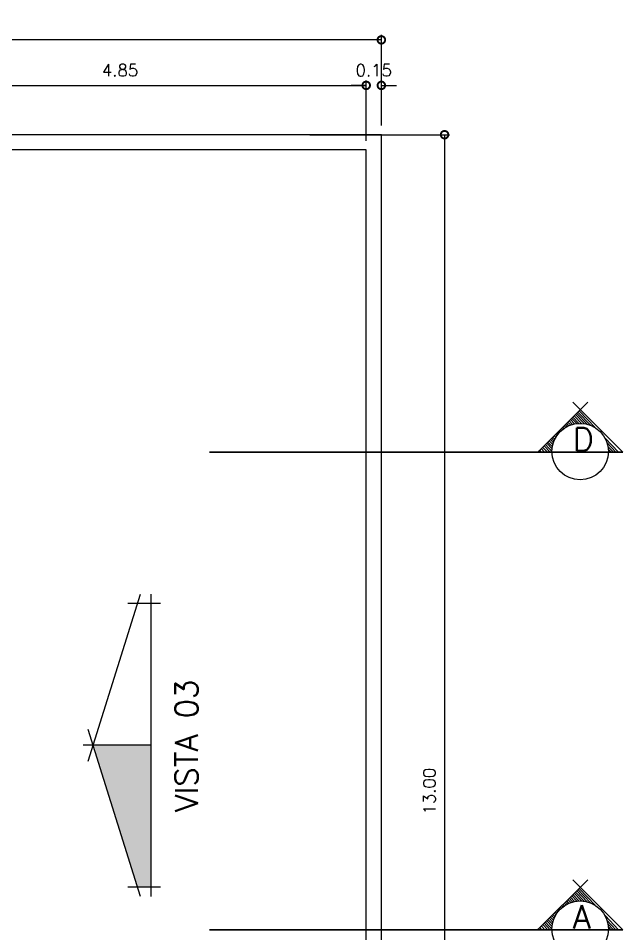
# Model space of a CAD drawing. Extents: x 500 to 638, y 181 to 267.
# Drawn here: x 561.29 to 567.26, y 230.31 to 239.37 of the extents above; entities that cross this region are included whole.
import ezdxf
from ezdxf.enums import TextEntityAlignment as Align

# ---------------------------------------------------------------- set-up
doc = ezdxf.new("R2010")
doc.units = 0
doc.header["$LTSCALE"] = 7
doc.layers.get('0').update_dxf_attribs({"linetype": 'CONTINUOUS'})
doc.layers.get('DEFPOINTS').update_dxf_attribs({"linetype": 'CONTINUOUS'})
for name, color, linetype in [('ALVENARIA', 7, 'CONTINUOUS'), ('ALVENARIA1', 44, 'CONTINUOUS'), ('COTA', 1, 'CONTINUOUS'), ('TEXTO3', 3, 'CONTINUOUS')]:
    doc.layers.add(name, color=color, linetype=linetype)
doc.styles.add('SIMPLEX', font='SIMPLEX.SHX')
doc.dimstyles.new('DIM50', dxfattribs={"dimtxt": 0.12, "dimasz": 0.15, "dimexe": 0.05, "dimexo": 0.09, "dimgap": 0.09, "dimtad": 1, "dimzin": 0, "dimdsep": 46, "dimtxsty": 'SIMPLEX', "dimblk1": 'DOTSMALL', "dimblk2": 'DOTSMALL', "dimsah": 1, "dimcen": 0.09, "dimadec": 0, "dimazin": 0, "dimtfac": 1, "dimtix": 1, "dimtofl": 0, "dimtmove": 2, "dimatfit": 3, "dimldrblk": 'DOTSMALL', "dimfxl": 1, "dimtolj": 1, "dimtzin": 0, "dimarcsym": 0})

# ---------------------------------------------------------------- blocks, each defined once
blk = doc.blocks.new('_DOTSMALL')
at = {"color": 0, "linetype": 'ByBlock', "const_width": 0.5}
blk.add_lwpolyline([(-0.0625, 0, 1), (0.0625, 0, 1)], format="xyb", close=True, dxfattribs=at)
blk = doc.blocks.new('*D86')
at = {"layer": 'COTA', "color": 0, "lineweight": -2}
for p, q in [((564.7266, 238.1619), (564.7266, 238.7605)), ((564.8766, 238.3119), (564.8766, 238.7605)), ((564.7266, 238.7105), (564.5766, 238.7105)), ((564.8766, 238.7105), (565.0266, 238.7105))]:
    blk.add_line(p, q, dxfattribs=at)
at = {"layer": 'DEFPOINTS', "color": 0}
for p in [(564.8766, 238.7105), (564.8766, 238.2219), (564.7266, 238.0719)]:
    blk.add_point(p, dxfattribs=at)
at = {"layer": 'COTA', "color": 0, "lineweight": -2, "xscale": 0.15, "yscale": 0.15, "zscale": 0.15}
blk.add_blockref('_DOTSMALL', (564.7266, 238.7105), dxfattribs=at)
at = {"layer": 'COTA', "color": 0, "lineweight": -2, "xscale": 0.15, "yscale": 0.15, "zscale": 0.15, "rotation": 180}
blk.add_blockref('_DOTSMALL', (564.8766, 238.7105), dxfattribs=at)
at = {"layer": 'COTA', "color": 0, "insert": (564.8016, 238.8605), "char_height": 0.12, "attachment_point": 5, "style": 'SIMPLEX'}
blk.add_mtext('\\A1;0.15', dxfattribs=at)
blk = doc.blocks.new('*D87')
at = {"layer": 'COTA', "color": 0, "lineweight": -2}
for p, q in [((529.8766, 238.3119), (529.8766, 239.2109)), ((564.8766, 238.3119), (564.8766, 239.2109)), ((529.8766, 239.1609), (547.5466, 239.1609)), ((564.8766, 239.1609), (548.2066, 239.1609))]:
    blk.add_line(p, q, dxfattribs=at)
at = {"layer": 'DEFPOINTS', "color": 0}
for p in [(564.8766, 239.1609), (529.8766, 238.2219), (564.8766, 238.2219)]:
    blk.add_point(p, dxfattribs=at)
at = {"layer": 'COTA', "color": 0, "lineweight": -2, "xscale": 0.15, "yscale": 0.15, "zscale": 0.15, "rotation": 180}
blk.add_blockref('_DOTSMALL', (529.8766, 239.1609), dxfattribs=at)
at = {"layer": 'COTA', "color": 0, "lineweight": -2, "xscale": 0.15, "yscale": 0.15, "zscale": 0.15}
blk.add_blockref('_DOTSMALL', (564.8766, 239.1609), dxfattribs=at)
at = {"layer": 'COTA', "color": 0, "insert": (547.8766, 239.2959), "char_height": 0.12, "attachment_point": 5, "style": 'SIMPLEX'}
blk.add_mtext('\\A1;35.00', dxfattribs=at)
blk = doc.blocks.new('*D90')
at = {"layer": 'COTA', "color": 0, "lineweight": -2}
for p, q in [((564.1681, 238.2219), (565.552, 238.2219)), ((565.502, 238.2219), (565.502, 225.2219)), ((564.1681, 225.2219), (565.552, 225.2219))]:
    blk.add_line(p, q, dxfattribs=at)
at = {"layer": 'DEFPOINTS', "color": 0}
for p in [(564.0781, 238.2219), (564.0781, 225.2219), (565.502, 225.2219)]:
    blk.add_point(p, dxfattribs=at)
at = {"layer": 'COTA', "color": 0, "lineweight": -2, "xscale": 0.15, "yscale": 0.15, "zscale": 0.15}
for p, rotation in [((565.502, 238.2219), 90), ((565.502, 225.2219), 270)]:
    blk.add_blockref('_DOTSMALL', p, dxfattribs=dict(at, rotation=rotation))
at = {"layer": 'COTA', "color": 0, "insert": (565.352, 231.7219), "char_height": 0.12, "attachment_point": 5, "rotation": 90, "style": 'SIMPLEX'}
blk.add_mtext('\\A1;13.00', dxfattribs=at)
blk = doc.blocks.new('*D145')
at = {"layer": 'COTA', "color": 0, "lineweight": -2}
for p, q in [((559.8564, 238.1619), (559.8564, 238.7605)), ((564.7266, 238.1619), (564.7266, 238.7605)), ((559.8564, 238.7105), (564.7266, 238.7105))]:
    blk.add_line(p, q, dxfattribs=at)
at = {"layer": 'DEFPOINTS', "color": 0}
for p in [(564.7266, 238.7105), (559.8564, 238.0719), (564.7266, 238.0719)]:
    blk.add_point(p, dxfattribs=at)
at = {"layer": 'COTA', "color": 0, "lineweight": -2, "xscale": 0.15, "yscale": 0.15, "zscale": 0.15, "rotation": 180}
blk.add_blockref('_DOTSMALL', (559.8564, 238.7105), dxfattribs=at)
at = {"layer": 'COTA', "color": 0, "lineweight": -2, "xscale": 0.15, "yscale": 0.15, "zscale": 0.15}
blk.add_blockref('_DOTSMALL', (564.7266, 238.7105), dxfattribs=at)
at = {"layer": 'COTA', "color": 0, "insert": (562.2915, 238.8605), "char_height": 0.12, "attachment_point": 5, "style": 'SIMPLEX'}
blk.add_mtext('\\A1;4.85', dxfattribs=at)

msp = doc.modelspace()

# ---------------------------------------------------------------- linework, layer by layer
at = {"layer": 'ALVENARIA'}
for p, q in [((564.8766, 238.2219), (529.8766, 238.2219)), ((564.8766, 225.2219), (564.8766, 238.2219)), ((564.7266, 238.0719), (541.0266, 238.0719)), ((564.7266, 225.3719), (564.7266, 238.0719))]:
    msp.add_line(p, q, dxfattribs=at)
at = {"layer": 'ALVENARIA1', "linetype": 'ByBlock', "ltscale": 0.15}
for p, q in [((566.4239, 235.0784), (566.9196, 235.5727)), ((567.2639, 235.0773), (566.7696, 235.5729)), ((566.991, 235.3216), (566.8343, 235.4877)), ((566.7881, 235.3582), (566.7476, 235.4012)), ((566.809, 235.3616), (566.76, 235.4135)), ((566.8313, 235.3634), (566.7724, 235.4259)), ((566.8553, 235.3634), (566.7848, 235.4383)), ((566.8816, 235.3611), (566.7971, 235.4506)), ((566.911, 235.3554), (566.8095, 235.463)), ((566.9454, 235.3444), (566.8219, 235.4753)), ((566.6708, 235.304), (566.6608, 235.3146)), ((566.685, 235.3145), (566.6732, 235.327)), ((566.7, 235.3241), (566.6856, 235.3394)), ((566.7158, 235.3329), (566.698, 235.3517)), ((566.7324, 235.3407), (566.7104, 235.3641)), ((566.75, 235.3476), (566.7228, 235.3765)), ((566.7685, 235.3535), (566.7352, 235.3888)), ((566.5851, 235.1909), (566.5616, 235.2157)), ((566.5929, 235.2081), (566.574, 235.2281)), ((566.6016, 235.2244), (566.5864, 235.2405)), ((566.6112, 235.2397), (566.5988, 235.2528)), ((566.6216, 235.2542), (566.6112, 235.2652)), ((566.6327, 235.2679), (566.6236, 235.2776)), ((566.6447, 235.2807), (566.636, 235.2899)), ((566.6574, 235.2928), (566.6484, 235.3023)), ((567.2213, 235.0773), (567.0891, 235.2175)), ((566.5197, 235.0783), (566.4717, 235.1292)), ((566.5469, 235.0783), (566.4872, 235.1416)), ((566.571, 235.0782), (566.4996, 235.1539)), ((566.5651, 235.11), (566.512, 235.1663)), ((566.5681, 235.1324), (566.5244, 235.1787)), ((566.5725, 235.1531), (566.5368, 235.191)), ((566.5783, 235.1726), (566.5492, 235.2034)), ((567.1972, 235.0773), (567.1092, 235.1707)), ((567.1731, 235.0774), (567.1182, 235.1357)), ((563.1767, 235.0773), (567.2639, 235.0773)), ((567.2639, 235.0773), (563.1767, 235.0773)), ((566.4208, 235.0784), (566.4208, 235.0784)), ((567.2639, 235.0773), (566.4208, 235.0784)), ((566.4619, 235.0784), (566.4412, 235.1004)), ((566.4908, 235.0783), (566.4564, 235.1148)), ((567.1491, 235.0774), (567.1221, 235.106)), ((567.125, 235.0774), (567.1229, 235.0796)), ((561.976, 232.0199), (562.4951, 233.6729)), ((562.5967, 233.6729), (562.5967, 232.176)), ((562.6903, 233.5793), (562.3677, 233.5793)), ((562.4951, 230.6791), (561.976, 232.3321)), ((562.5967, 232.176), (561.927, 232.176)), ((562.5967, 232.176), (562.5967, 230.6791)), ((566.4239, 230.3504), (566.9196, 230.8446)), ((567.2639, 230.3492), (566.7696, 230.8449)), ((562.6903, 230.7726), (562.3677, 230.7726)), ((566.809, 230.6335), (566.76, 230.6855)), ((566.8313, 230.6354), (566.7724, 230.6978)), ((566.8553, 230.6354), (566.7848, 230.7102)), ((566.8816, 230.633), (566.7971, 230.7226)), ((566.911, 230.6274), (566.8095, 230.7349)), ((566.9454, 230.6164), (566.8219, 230.7473)), ((566.991, 230.5935), (566.8343, 230.7596)), ((566.685, 230.5864), (566.6732, 230.5989)), ((566.7, 230.596), (566.6856, 230.6113)), ((566.7158, 230.6048), (566.698, 230.6237)), ((566.7324, 230.6126), (566.7104, 230.636)), ((566.75, 230.6195), (566.7228, 230.6484)), ((566.7685, 230.6254), (566.7352, 230.6608)), ((566.7881, 230.6301), (566.7476, 230.6731)), ((566.6016, 230.4963), (566.5864, 230.5124)), ((566.6112, 230.5117), (566.5988, 230.5248)), ((566.6216, 230.5261), (566.6112, 230.5371)), ((566.6327, 230.5398), (566.6236, 230.5495)), ((566.6447, 230.5527), (566.636, 230.5619)), ((566.6574, 230.5647), (566.6484, 230.5742)), ((566.6708, 230.576), (566.6608, 230.5866)), ((566.5469, 230.3502), (566.4872, 230.4135)), ((566.571, 230.3502), (566.4996, 230.4259)), ((566.5651, 230.382), (566.512, 230.4382)), ((566.5681, 230.4043), (566.5244, 230.4506)), ((566.5725, 230.4251), (566.5368, 230.463)), ((566.5783, 230.4445), (566.5492, 230.4753)), ((566.5851, 230.4628), (566.5616, 230.4877)), ((566.5929, 230.48), (566.574, 230.5)), ((567.2213, 230.3493), (567.0891, 230.4895)), ((567.1972, 230.3493), (567.1092, 230.4426)), ((567.2639, 230.3492), (563.1767, 230.3492)), ((563.1767, 230.3492), (567.2639, 230.3492)), ((567.2639, 230.3492), (566.4208, 230.3504)), ((566.4239, 230.3504), (566.4239, 230.3504)), ((566.4651, 230.3503), (566.4443, 230.3723)), ((566.494, 230.3503), (566.4596, 230.3867)), ((566.5229, 230.3502), (566.4748, 230.4011)), ((567.1731, 230.3493), (567.1182, 230.4076)), ((567.1491, 230.3494), (567.1221, 230.3779)), ((567.125, 230.3494), (567.1229, 230.3516))]:
    msp.add_line(p, q, dxfattribs=at)
for centre in [(566.8434, 235.0842), (566.8434, 230.3561)]:
    msp.add_circle(centre, 0.2795, dxfattribs=at)
msp.add_solid([(562.5967, 232.176), (562.5967, 230.7726), (562.0321, 232.176), (562.4658, 230.7726)], dxfattribs=at)

# ---------------------------------------------------------------- texts
at = {"layer": 'ALVENARIA1', "linetype": 'ByBlock', "ltscale": 0.15, "style": 'SIMPLEX'}
for s, p in [('D', (566.7714, 235.0905)), ('A', (566.7714, 230.3625))]:
    msp.add_text(s, height=0.23, dxfattribs=at).set_placement(p)
at = {"layer": 'TEXTO3', "style": 'SIMPLEX'}
msp.add_text('VISTA 03', height=0.225, rotation=90, dxfattribs=at).set_placement((563.0618, 232.8271), align=Align.RIGHT)

# ---------------------------------------------------------------- dimensions: what is measured, and where the dimension line sits
at = {"layer": 'COTA'}
dim = msp.add_linear_dim(base=(564.8766, 239.1609), p1=(529.8766, 238.2219), p2=(564.8766, 238.2219), dimstyle='DIM50', dxfattribs=at)
dim.commit()
dim.dimension.update_dxf_attribs({"geometry": '*D87', "text_midpoint": (547.8766, 239.2959), "dimtype": 160})
dim = msp.add_linear_dim(base=(564.7266, 238.7105), p1=(559.8564, 238.0719), p2=(564.7266, 238.0719), text='4.85', dimstyle='DIM50', dxfattribs=at)
dim.commit()
dim.dimension.update_dxf_attribs({"geometry": '*D145', "text_midpoint": (562.2915, 238.8605)})
dim = msp.add_linear_dim(base=(564.8766, 238.7105), p1=(564.7266, 238.0719), p2=(564.8766, 238.2219), dimstyle='DIM50', dxfattribs=at)
dim.commit()
dim.dimension.update_dxf_attribs({"geometry": '*D86', "text_midpoint": (564.8016, 238.8605)})
dim = msp.add_linear_dim(base=(565.502, 225.2219), p1=(564.0781, 238.2219), p2=(564.0781, 225.2219), angle=90, dimstyle='DIM50', dxfattribs=at)
dim.commit()
dim.dimension.update_dxf_attribs({"geometry": '*D90', "text_midpoint": (565.352, 231.7219)})

doc.saveas('drawing.dxf')
